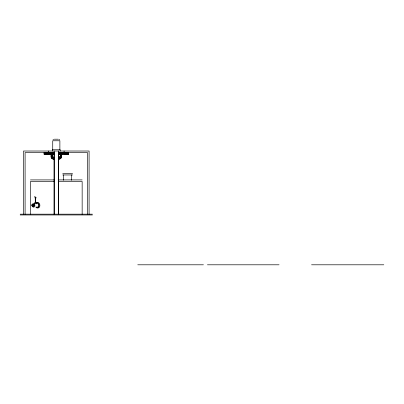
<?xml version="1.0" encoding="UTF-8"?>
<svg xmlns="http://www.w3.org/2000/svg" width="404" height="404" viewBox="0 0 404 404"><rect width="100%" height="100%" fill="white"/><g stroke="black" fill="none" stroke-linecap="round" stroke-linejoin="round"><path stroke-width="0.61" d="M52.732 149.763L52.732 140.769L59.883 140.769L59.883 149.763M54.156 152.586L54.156 214.176L54.156 151.02M58.459 152.586L58.459 214.176L58.459 151.02M52.99 139.91L53.581 139.375M54.303 139.198L58.312 139.198M54.429 152.586L25.093 152.586L25.093 214.176M58.418 152.586L87.522 152.586L87.522 214.176M59.671 154.227L68.534 154.227L68.534 152.586M62.736 173.533L72.589 173.533M62.736 174.957L72.589 174.957M30.472 179.911L54.484 179.911M58.131 179.911L82.138 179.911M54.484 181.477L30.462 181.477L30.462 214.337M58.216 181.477L82.153 181.477L82.153 214.337M34.3 196.829L35.345 196.829M34.951 197.642L36.108 197.642M34.951 197.955L36.108 197.955M34.502 202.636L36.552 202.636M32.108 204.742L33.078 204.742M32.886 205.843L33.85 205.843M20.2 214.176L92.415 214.176M20.2 214.958L92.415 214.958M137.764 264.802L203.409 264.802M207.449 264.802L279.053 264.802M311.56 264.802L383.8 264.802M59.035 139.375L59.625 139.91M36.542 203.51L36.451 203.697A0.884 0.338 24.5 0 1 36.077 203.722L35.39 203.525A0.97 0.293 14 0 0 34.547 203.52L34.608 203.697A0.884 0.338 -24.5 0 0 34.981 203.722M35.577 197.798L35.779 202.636M58.368 159.277A2.146 1.156 -0.1 0 0 58.666 159.398A5.171 2.788 -0.1 0 0 61.352 156.292L61.347 155.03A2.146 1.156 -0.1 0 0 60.236 155M60.913 155.646L60.908 154.384A2.146 1.156 -0.1 0 1 60.1 154.798M60.746 155.484L60.746 154.222A2.146 1.156 -0.1 0 0 59.666 154.373M59.711 154.818L59.706 153.555A2.146 1.156 -0.1 0 0 58.767 153.879M58.646 154.429L58.646 153.172A2.146 1.156 -0.1 0 1 58.439 153.762A4.116 2.217 -0.1 0 1 58.681 157.464A2.146 1.156 -0.1 0 1 58.964 158.045M58.338 153.091A5.171 2.788 -0.1 0 1 61.479 155.555A5.171 2.788 -0.1 0 1 58.666 158.136L58.666 159.398M54.176 157.555L54.176 158.817A2.146 1.156 -0.1 0 0 53.969 159.408L53.969 158.146A2.146 1.156 -0.1 0 1 54.176 157.555A4.116 2.217 -0.1 0 1 53.934 153.848A2.146 1.156 -0.1 0 1 53.651 153.268M53.848 158.696L53.848 157.434A2.146 1.156 -0.1 0 1 52.909 157.762L52.909 159.019A2.146 1.156 -0.1 0 0 53.848 158.696A4.116 2.217 -0.1 0 0 54.176 158.817M89.087 214.176L89.087 151.02L23.528 151.02L23.528 214.176M71.629 174.846L71.629 180.27M68.458 152.586L68.412 154.227M68.195 152.586L68.195 154.227M68.099 152.586L68.099 154.227M67.741 152.586L67.741 154.227M67.604 152.586L67.604 154.227M67.109 152.586L67.109 154.227M66.933 152.586L66.933 154.227M66.306 152.586L66.306 154.227M66.089 152.586L66.089 154.227M65.342 152.586L65.342 154.227M65.094 152.586L65.094 154.227M64.241 152.586L64.241 154.227M64.085 151.02L64.079 154.227M63.958 152.586L63.958 154.227M63.696 174.846L63.696 180.27M63.014 152.586L63.014 154.227M62.701 152.586L62.701 154.227M61.842 152.586L61.842 154.227M61.676 152.586L61.676 154.227M61.347 152.586L61.347 154.227M60.585 152.586L60.585 154.227M60.252 152.586L60.262 154.227M60.226 151.02L60.226 149.763L52.389 149.763L52.389 151.02M59.908 152.586L59.908 154.227M59.257 152.586L59.257 153.682M58.908 152.586L58.908 154.227M58.777 152.586L58.777 154.227M54.197 152.586L54.197 154.227M53.838 152.586L53.838 154.227M53.707 152.586L53.707 154.227M53.358 152.586L53.358 154.227M52.707 152.586L52.707 154.227L44.081 154.227L44.081 152.586M52.363 152.586L52.353 154.227M52.03 152.586L52.03 154.227M51.268 152.586L51.268 154.227M51.086 152.586L51.086 154.227M50.934 152.586L50.934 154.227M50.773 152.586L50.773 154.227M49.914 152.586L49.889 154.227M49.601 152.586L49.601 154.227M48.657 152.586L48.657 154.227M48.53 151.02L48.53 154.227M48.374 152.586L48.374 154.227M47.52 152.586L47.52 154.227M47.273 152.586L47.273 154.227M46.526 152.586L46.526 154.227M46.309 152.586L46.309 154.227M45.682 152.586L45.682 154.227M45.506 152.586L45.506 154.227M45.011 152.586L45.011 154.227M44.874 152.586L44.874 154.227M44.516 152.586L44.516 154.227M44.42 152.586L44.42 154.227M44.203 152.586L44.157 154.227M35.274 197.955L35.274 202.636M32.28 204.909A1.874 1.323 -90 0 1 34.274 203.702A1.874 1.323 -90 0 1 34.385 206.772A1.874 1.323 -90 0 1 32.31 205.863M36.4 203.853A1.874 1.323 -90 0 1 38.158 203.924A1.874 1.323 -90 0 1 38.324 206.399A1.874 1.323 -90 0 1 36.607 206.934M36.188 203.106A2.656 1.879 -90 0 1 38.764 203.722A2.656 1.879 -90 0 1 38.41 207.388A2.656 1.879 -90 0 1 35.81 206.994M37.158 202.924A2.656 1.818 86.7 0 1 39.511 203.808A2.656 1.818 86.7 0 1 39.314 207.282A2.656 1.818 86.7 0 1 36.915 207.287M36.113 203.47A0.97 0.293 -14 0 1 36.511 203.52M61.413 156.474A2.146 1.156 -0.1 0 1 61.267 156.535M61.171 156.267A2.146 1.156 -0.1 0 1 61.352 156.292M60.408 155.469A2.146 1.156 -0.1 0 0 61.413 155.212L61.418 157.343A2.146 1.156 -0.1 0 1 60.878 157.424M60.423 155.681A2.146 1.156 -0.1 0 1 61.459 155.904L61.459 157.161A2.146 1.156 -0.1 0 0 60.969 157.015M59.999 158.105A2.146 1.156 -0.1 0 0 60.923 158.176L60.923 156.914A2.146 1.156 -0.1 0 1 59.827 156.803M60.681 157.787A2.146 1.156 -0.1 0 1 61.065 158.009L61.065 156.747A2.146 1.156 -0.1 0 0 60.201 156.368M59.605 156.979A2.146 1.156 -0.1 0 1 60.206 157.489L60.206 158.747A2.146 1.156 -0.1 0 0 59.858 158.393M58.792 158.686A4.116 2.217 -0.1 0 0 58.994 158.595A2.146 1.156 -0.1 0 0 59.974 158.883L59.974 157.621A2.146 1.156 -0.1 0 1 58.994 157.333L58.964 159.307A2.146 1.156 -0.1 0 0 58.767 158.817M51.51 157.247A2.146 1.156 -0.1 0 0 51.202 157.363L51.197 155.232A2.146 1.156 -0.1 0 1 52.303 155.151M52.005 157.6A2.146 1.156 -0.1 0 1 51.268 157.545L51.268 156.282A2.146 1.156 -0.1 0 0 52.379 156.318M51.202 156.106A2.146 1.156 -0.1 0 1 52.207 155.843M52.192 155.631A2.146 1.156 -0.1 0 1 51.157 155.414L51.157 156.676A2.146 1.156 -0.1 0 0 51.48 156.777M51.692 154.404A2.146 1.156 -0.1 0 1 52.788 154.51M53.01 154.333A2.146 1.156 -0.1 0 1 52.409 153.828M52.641 153.692A2.146 1.156 -0.1 0 1 53.621 153.98M59.954 153.682A2.146 1.156 -0.1 0 1 59.423 154.207M61.418 156.085A2.146 1.156 -0.1 0 1 60.312 156.161M58.666 158.136A2.146 1.156 -0.1 0 1 58.363 158.014M52.959 158.525A2.146 1.156 -0.1 0 0 52.661 158.898L52.656 157.636A2.146 1.156 -0.1 0 1 53.192 157.106M52.949 156.939A2.146 1.156 -0.1 0 1 51.869 157.09L51.869 158.353A2.146 1.156 -0.1 0 0 52.783 158.247M51.929 158.03A2.146 1.156 -0.1 0 0 51.707 158.191L51.707 156.934A2.146 1.156 -0.1 0 1 52.515 156.52M51.555 156.434A2.146 1.156 -0.1 0 0 51.197 156.494A5.171 2.788 -0.1 0 0 54.277 159.484L54.277 158.222A5.171 2.788 -0.1 0 1 51.136 155.757A5.171 2.788 -0.1 0 1 53.949 153.177A2.146 1.156 -0.1 0 1 54.383 153.368M52.414 154.949A2.146 1.156 -0.1 0 1 51.55 154.565M32.941 205.747A0.778 0.55 -90 0 0 32.552 204.52A0.778 0.55 -90 0 0 31.992 205.611A0.778 0.55 -90 0 0 32.941 205.747M33.911 205.747A0.778 0.55 -90 0 0 33.522 204.52A0.778 0.55 -90 0 0 32.961 205.611A0.778 0.55 -90 0 0 33.911 205.747M33.032 205.843A0.934 0.662 -90 0 0 32.562 204.363A0.934 0.662 -90 0 0 31.891 205.676A0.934 0.662 -90 0 0 33.032 205.843M34.108 205.843A0.934 0.662 -90 0 0 33.643 204.363A0.934 0.662 -90 0 0 32.971 205.676A0.934 0.662 -90 0 0 34.108 205.843"/></g></svg>
